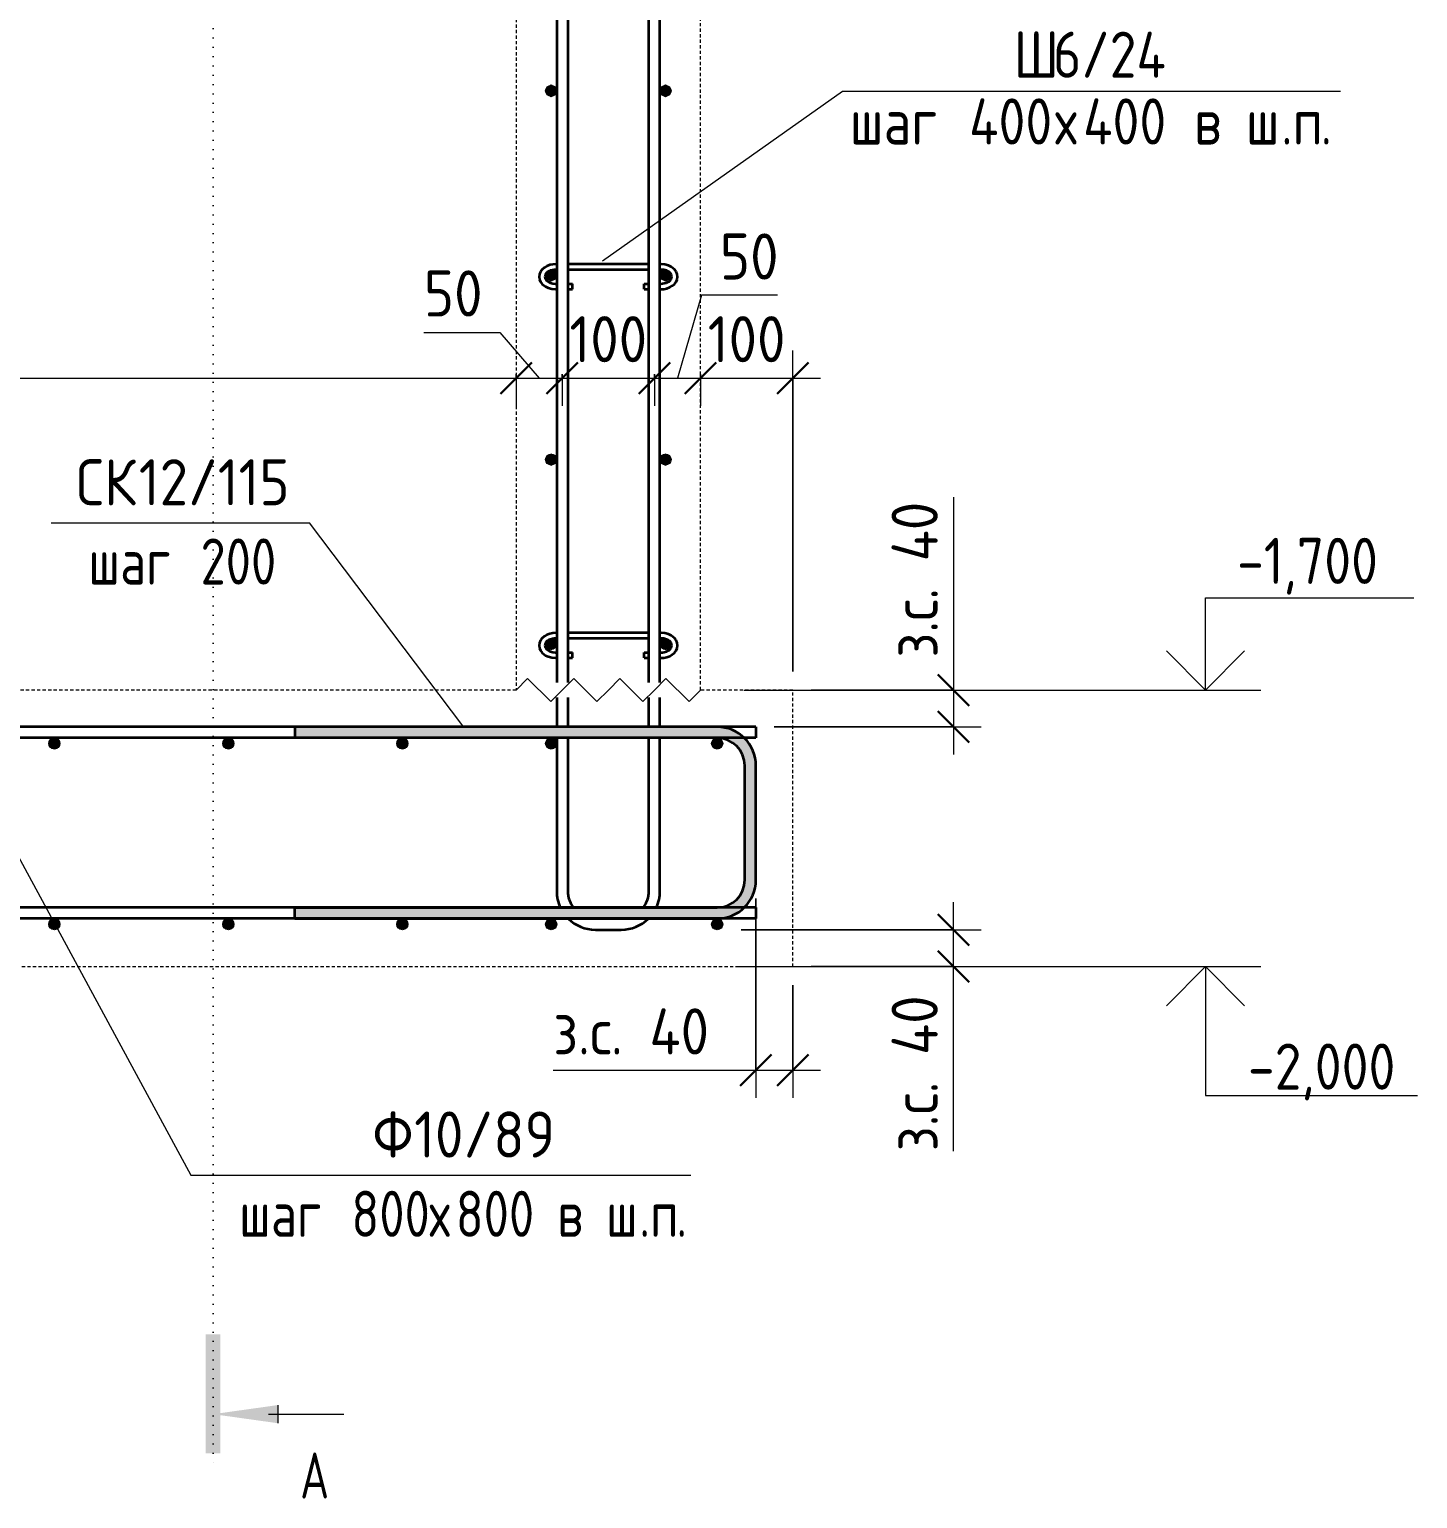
# Model space of a CAD drawing. Header units: millimetres. Extents: x 29094 to 49369, y -2577 to 78616.
# Drawn here: x 44000 to 45505, y -2577 to -983 of the extents above; entities that cross this region are included whole.
import ezdxf

# ---------------------------------------------------------------- set-up
doc = ezdxf.new("R2010")
doc.units = ezdxf.units.MM
doc.linetypes.add('01 Штриховая _4 мм_', pattern=[6, 3.5, -2.5])
doc.linetypes.add('04 Пунктир 10мм', pattern=[10, 0, -10])
for name, color, linetype, lineweight in [('AA_Dim', 7, 'Continuous', 9), ('AA_Dim-20', 7, 'Continuous', 9), ('AA_Oformlenie', 7, 'Continuous', 9), ('AA_Razrez', 7, 'Continuous', 9), ('AA_Vinoska', 7, 'Continuous', 9), ('AA_Visotnaya otmetka', 7, 'Continuous', 9), ('KR_Armatura', 7, 'Continuous', 20), ('KR_Armatura_Tonkie', 7, 'Continuous', 20)]:
    doc.layers.add(name, color=color, linetype=linetype, lineweight=lineweight)
doc.layers.add('AF_Stena_Опалубка', color=7, linetype='Continuous', lineweight=20, true_color=0x0063c6)
doc.layers.add('KR_Fundament', color=7, linetype='Continuous', lineweight=20, true_color=0x804000)
doc.styles.add('ISOCPEUR_1', font='isocpeur.TTF', dxfattribs={"width": 0.7, "height": 50})
doc.styles.add('ISOCPEUR_2', font='isocpeur.TTF', dxfattribs={"width": 0.9, "height": 50})
doc.styles.add('ISOCPEUR_3', font='isocpeur.TTF', dxfattribs={"width": 0.8, "height": 50})
doc.styles.add('ISOCPEUR_4', font='isocpeur.TTF', dxfattribs={"width": 0.85, "height": 50})
doc.dimstyles.new('00_Точн_3_знака__прозр_', dxfattribs={"dimscale": 304.8, "dimtxt": 50.137748, "dimasz": 0.111549, "dimexe": 0.098425, "dimexo": 0.065617, "dimgap": 0.006562, "dimtad": 1, "dimdec": 3, "dimrnd": 0.001, "dimdsep": 46, "dimtxsty": 'ISOCPEUR_2', "dimblk1": 'OBLIQUE', "dimblk2": 'OBLIQUE', "dimsah": 1, "dimcen": 0.09, "dimdle": 0.098425, "dimazin": 0, "dimtfac": 1, "dimtdec": 4, "dimtix": 1, "dimtmove": 0, "dimatfit": 3, "dimfxl": 1, "dimtvp": 1, "dimtolj": 1, "dimtzin": 0, "dimlwd": 18, "dimlwe": 18, "dimarcsym": 2})
doc.dimstyles.new('00_Точн_3_знака__прозр__1', dxfattribs={"dimscale": 304.8, "dimtxt": 50.137748, "dimasz": 0.111549, "dimexe": 0.098425, "dimexo": 0.065617, "dimgap": 0.006562, "dimtad": 1, "dimdec": 3, "dimrnd": 0.001, "dimdsep": 46, "dimtxsty": 'ISOCPEUR_2', "dimblk1": 'OBLIQUE', "dimblk2": 'OBLIQUE', "dimsah": 1, "dimcen": 0.09, "dimdle": 0.098425, "dimazin": 0, "dimtfac": 1, "dimtdec": 4, "dimtix": 1, "dimtmove": 1, "dimatfit": 3, "dimfxl": 1, "dimtvp": 1, "dimtolj": 1, "dimtzin": 0, "dimlwd": 18, "dimlwe": 18, "dimarcsym": 2})

# ---------------------------------------------------------------- blocks, each defined once
blk = doc.blocks.new('Последовательность узлов - 3мм масшт20 маскировка-904226-Б-Б Арм')
at = {"layer": 'AA_Oformlenie'}
for p, q in [((76335, -270), (76347.5, -257.5)), ((76372.5, -282.5), (76347.5, -257.5)), ((76385, -270), (76372.5, -282.5)), ((76385, -270), (76397.5, -257.5)), ((76422.5, -282.5), (76397.5, -257.5)), ((76435, -270), (76422.5, -282.5)), ((76435, -270), (76447.5, -257.5)), ((76472.5, -282.5), (76447.5, -257.5)), ((76485, -270), (76472.5, -282.5)), ((76485, -270), (76497.5, -257.5)), ((76522.5, -282.5), (76497.5, -257.5)), ((76535, -270), (76522.5, -282.5))]:
    blk.add_line(p, q, dxfattribs=at)
blk = doc.blocks.new('Разрез - Номер узла_ спереди-394134-Б-Б Арм')
at = {"layer": 'AA_Razrez'}
for points in [[(77488.3, -2398.9), (77504.2, -2398.9), (77504.2, -2528.1), (77488.3, -2528.1)], [(77567, -2475.6), (77567, -2495.4), (77496.4, -2485.5)]]:
    blk.add_hatch(color=256, dxfattribs=at).paths.add_polyline_path(points)
for p, q in [((77556.4, -2485.5), (77638.3, -2485.5)), ((77567, -2495.4), (77567, -2475.6))]:
    blk.add_line(p, q, dxfattribs=at)
blk = doc.blocks.new('Высотные отметки - Стрелка вниз высокая-400290-Б-Б Арм')
at = {"layer": 'AA_Vinoska'}
for p, q in [((78512.6, -2000), (78632.6, -2000)), ((78572.6, -2000), (78530.2, -2042.4)), ((78572.6, -2000), (78572.6, -2140)), ((78572.6, -2000), (78615, -2042.4)), ((78572.6, -2140), (78802.6, -2140))]:
    blk.add_line(p, q, dxfattribs=at)
blk = doc.blocks.new('Высотные отметки - Стрелка вверх-400292-Б-Б Арм')
at = {"layer": 'AA_Vinoska'}
for p, q in [((78572.6, -1600), (78798.6, -1600)), ((78572.6, -1700), (78572.6, -1600)), ((78572.6, -1700), (78530.2, -1657.6)), ((78572.6, -1700), (78615, -1657.6)), ((78512.6, -1700), (78632.6, -1700))]:
    blk.add_line(p, q, dxfattribs=at)
blk = doc.blocks.new('DIMBLOCK82-Б-Б Арм')
at = {"layer": 'AA_Dim-20', "color": 30, "lineweight": 30, "true_color": 0xff8000, "transparency": 16777216}
for p, q in [((43237.8, -1361.6), (43254.8, -1344.6)), ((44527.8, -1361.6), (44544.8, -1344.6)), ((43237.8, -1361.6), (43220.8, -1378.6)), ((44527.8, -1361.6), (44510.8, -1378.6))]:
    blk.add_line(p, q, dxfattribs=at)
at = {"layer": 'AA_Dim-20', "color": 30, "lineweight": 18, "true_color": 0xff8000, "transparency": 16777216}
for p, q in [((43237.8, -1357.5), (43237.8, -1391.6)), ((43237.8, -1361.6), (43237.8, -1357.5)), ((43237.8, -1361.6), (44527.8, -1361.6)), ((44527.8, -1357.5), (44527.8, -1391.6)), ((44527.8, -1361.6), (44527.8, -1357.5))]:
    blk.add_line(p, q, dxfattribs=at)
at = {"layer": 'AA_Dim-20', "color": 0, "lineweight": 18, "transparency": 16777216, "insert": (43825.1, -1294.4), "char_height": 50, "width": 138.494, "attachment_point": 1, "line_spacing_factor": 1.135194, "style": 'ISOCPEUR_2'}
blk.add_mtext('1290', dxfattribs=at)
blk = doc.blocks.new('_Oblique')
at = {"color": 0, "linetype": 'ByBlock', "lineweight": -2}
blk.add_line((-0.5, -0.5), (0.5, 0.5), dxfattribs=at)
blk = doc.blocks.new('DIMBLOCK83-Б-Б Арм')
at = {"layer": 'AA_Dim-20', "color": 30, "lineweight": 18, "true_color": 0xff8000, "transparency": 16777216}
for p, q in [((44427.8, -1312), (44510.2, -1312)), ((44510.2, -1312), (44552.8, -1361.6)), ((44527.8, -1357.5), (44527.8, -1391.6)), ((44527.8, -1361.6), (44527.8, -1357.5)), ((44527.8, -1361.6), (44577.8, -1361.6)), ((44577.8, -1357.5), (44577.8, -1391.6)), ((44577.8, -1361.6), (44577.8, -1357.5))]:
    blk.add_line(p, q, dxfattribs=at)
at = {"layer": 'AA_Dim-20', "color": 30, "lineweight": 30, "true_color": 0xff8000, "transparency": 16777216}
for p, q in [((44527.8, -1361.6), (44544.8, -1344.6)), ((44577.8, -1361.6), (44594.8, -1344.6)), ((44527.8, -1361.6), (44510.8, -1378.6)), ((44577.8, -1361.6), (44560.8, -1378.6))]:
    blk.add_line(p, q, dxfattribs=at)
at = {"layer": 'AA_Dim-20', "color": 0, "lineweight": 18, "transparency": 16777216, "insert": (44427.8, -1244.8), "char_height": 50, "width": 74.923, "attachment_point": 1, "line_spacing_factor": 1.135194, "style": 'ISOCPEUR_2'}
blk.add_mtext('50', dxfattribs=at)
blk = doc.blocks.new('DIMBLOCK84-Б-Б Арм')
at = {"layer": 'AA_Dim-20', "color": 30, "lineweight": 30, "true_color": 0xff8000, "transparency": 16777216}
for p, q in [((44577.8, -1361.6), (44594.8, -1344.6)), ((44677.8, -1361.6), (44694.8, -1344.6)), ((44577.8, -1361.6), (44560.8, -1378.6)), ((44677.8, -1361.6), (44660.8, -1378.6))]:
    blk.add_line(p, q, dxfattribs=at)
at = {"layer": 'AA_Dim-20', "color": 30, "lineweight": 18, "true_color": 0xff8000, "transparency": 16777216}
for p, q in [((44577.8, -1357.5), (44577.8, -1391.6)), ((44577.8, -1361.6), (44577.8, -1357.5)), ((44577.8, -1361.6), (44677.8, -1361.6)), ((44677.8, -1357.5), (44677.8, -1391.6)), ((44677.8, -1361.6), (44677.8, -1357.5))]:
    blk.add_line(p, q, dxfattribs=at)
at = {"layer": 'AA_Dim-20', "color": 0, "lineweight": 18, "transparency": 16777216, "insert": (44585.7, -1294.4), "char_height": 50, "width": 101.032, "attachment_point": 1, "line_spacing_factor": 1.135194, "style": 'ISOCPEUR_2'}
blk.add_mtext('100', dxfattribs=at)
blk = doc.blocks.new('DIMBLOCK85-Б-Б Арм')
at = {"layer": 'AA_Dim-20', "color": 30, "lineweight": 18, "true_color": 0xff8000, "transparency": 16777216}
for p, q in [((44728.8, -1271.8), (44702.8, -1361.6)), ((44811.3, -1271.8), (44728.8, -1271.8)), ((44677.8, -1357.5), (44677.8, -1391.6)), ((44677.8, -1361.6), (44677.8, -1357.5)), ((44677.8, -1361.6), (44757.8, -1361.6)), ((44727.8, -1357.5), (44727.8, -1391.6)), ((44727.8, -1361.6), (44727.8, -1357.5))]:
    blk.add_line(p, q, dxfattribs=at)
at = {"layer": 'AA_Dim-20', "color": 30, "lineweight": 30, "true_color": 0xff8000, "transparency": 16777216}
for p, q in [((44677.8, -1361.6), (44694.8, -1344.6)), ((44727.8, -1361.6), (44744.8, -1344.6)), ((44677.8, -1361.6), (44660.8, -1378.6)), ((44727.8, -1361.6), (44710.8, -1378.6))]:
    blk.add_line(p, q, dxfattribs=at)
at = {"layer": 'AA_Dim-20', "color": 0, "lineweight": 18, "transparency": 16777216, "insert": (44748.8, -1204.7), "char_height": 50, "width": 74.923, "attachment_point": 1, "line_spacing_factor": 1.135194, "style": 'ISOCPEUR_2'}
blk.add_mtext('50', dxfattribs=at)
blk = doc.blocks.new('DIMBLOCK86-Б-Б Арм')
at = {"layer": 'AA_Dim-20', "color": 30, "lineweight": 18, "true_color": 0xff8000, "transparency": 16777216}
for p, q in [((44827.8, -1680), (44827.8, -1331.6)), ((44697.8, -1361.6), (44857.8, -1361.6)), ((44727.8, -1357.5), (44727.8, -1391.6)), ((44727.8, -1361.6), (44727.8, -1357.5)), ((44827.8, -1361.6), (44827.8, -1680))]:
    blk.add_line(p, q, dxfattribs=at)
at = {"layer": 'AA_Dim-20', "color": 30, "lineweight": 30, "true_color": 0xff8000, "transparency": 16777216}
for p, q in [((44727.8, -1361.6), (44744.8, -1344.6)), ((44827.8, -1361.6), (44844.8, -1344.6)), ((44727.8, -1361.6), (44710.8, -1378.6)), ((44827.8, -1361.6), (44810.8, -1378.6))]:
    blk.add_line(p, q, dxfattribs=at)
at = {"layer": 'AA_Dim-20', "color": 0, "lineweight": 18, "transparency": 16777216, "insert": (44735.7, -1294.4), "char_height": 50, "width": 101.032, "attachment_point": 1, "line_spacing_factor": 1.135194, "style": 'ISOCPEUR_2'}
blk.add_mtext('100', dxfattribs=at)
blk = doc.blocks.new('DIMBLOCK93-Б-Б Арм')
at = {"layer": 'AA_Dim-20', "color": 30, "lineweight": 18, "true_color": 0xff8000, "transparency": 16777216}
for p, q in [((44787.8, -1926), (44787.8, -2142.4)), ((44787.8, -2112.4), (44787.8, -1926)), ((44827.8, -2020), (44827.8, -2142.4)), ((44827.8, -2112.4), (44827.8, -2020)), ((44568, -2112.4), (44762.1, -2112.4)), ((44757.8, -2112.4), (44857.8, -2112.4)), ((44762.1, -2112.4), (44807.8, -2112.4))]:
    blk.add_line(p, q, dxfattribs=at)
at = {"layer": 'AA_Dim-20', "color": 30, "lineweight": 30, "true_color": 0xff8000, "transparency": 16777216}
for p, q in [((44787.8, -2112.4), (44804.8, -2095.4)), ((44827.8, -2112.4), (44844.8, -2095.4)), ((44787.8, -2112.4), (44770.8, -2129.4)), ((44827.8, -2112.4), (44810.8, -2129.4))]:
    blk.add_line(p, q, dxfattribs=at)
at = {"layer": 'AA_Dim-20', "color": 0, "lineweight": 18, "transparency": 16777216, "insert": (44568, -2045.3), "char_height": 50, "width": 208.876, "attachment_point": 1, "line_spacing_factor": 1.135194, "style": 'ISOCPEUR_2'}
blk.add_mtext('з.с. 40', dxfattribs=at)
blk = doc.blocks.new('DIMBLOCK94-Б-Б Арм')
at = {"layer": 'AA_Dim-20', "color": 30, "lineweight": 30, "true_color": 0xff8000, "transparency": 16777216}
for p, q in [((45002.1, -1960), (44985.1, -1943)), ((45002.1, -1960), (45019.1, -1977)), ((45002.1, -2000), (44985.1, -1983)), ((45002.1, -2000), (45019.1, -2017))]:
    blk.add_line(p, q, dxfattribs=at)
at = {"layer": 'AA_Dim-20', "color": 30, "lineweight": 18, "true_color": 0xff8000, "transparency": 16777216}
for p, q in [((45002.1, -2030), (45002.1, -1930)), ((44771.8, -1960), (45032.1, -1960)), ((45002.1, -1960), (44771.8, -1960)), ((45002.1, -2006.3), (45002.1, -1980)), ((44847.8, -2000), (45032.1, -2000)), ((45002.1, -2000), (44847.8, -2000)), ((45002.1, -2200.3), (45002.1, -2006.3))]:
    blk.add_line(p, q, dxfattribs=at)
at = {"layer": 'AA_Dim-20', "color": 0, "lineweight": 18, "transparency": 16777216, "insert": (44935, -2200.3), "char_height": 50, "width": 208.876, "attachment_point": 1, "rotation": 90, "line_spacing_factor": 1.135194, "style": 'ISOCPEUR_2'}
blk.add_mtext('з.с. 40', dxfattribs=at)
blk = doc.blocks.new('DIMBLOCK95-Б-Б Арм')
at = {"layer": 'AA_Dim-20', "color": 30, "lineweight": 18, "true_color": 0xff8000, "transparency": 16777216}
for p, q in [((45002.1, -1490.7), (45002.1, -1684.8)), ((45002.1, -1670), (45002.1, -1770)), ((45002.1, -1684.8), (45002.1, -1720)), ((44847.8, -1700), (45032.1, -1700)), ((45002.1, -1700), (44847.8, -1700)), ((44807.8, -1740), (45032.1, -1740)), ((45002.1, -1740), (44807.8, -1740))]:
    blk.add_line(p, q, dxfattribs=at)
at = {"layer": 'AA_Dim-20', "color": 30, "lineweight": 30, "true_color": 0xff8000, "transparency": 16777216}
for p, q in [((45002.1, -1700), (44985.1, -1683)), ((45002.1, -1700), (45019.1, -1717)), ((45002.1, -1740), (44985.1, -1723)), ((45002.1, -1740), (45019.1, -1757))]:
    blk.add_line(p, q, dxfattribs=at)
at = {"layer": 'AA_Dim-20', "color": 0, "lineweight": 18, "transparency": 16777216, "insert": (44935, -1664.8), "char_height": 50, "width": 208.876, "attachment_point": 1, "rotation": 90, "line_spacing_factor": 1.135194, "style": 'ISOCPEUR_2'}
blk.add_mtext('з.с. 40', dxfattribs=at)
blk = doc.blocks.new('042_М_Арматуры - Диам длина поз _ Комментарий полка 25-3827468-Б-Б Арм')
at = {"layer": 'AA_Vinoska'}
blk.add_line((77514.3, -2226.2), (78014.3, -2226.2), dxfattribs=at)
blk = doc.blocks.new('044_М_Универсальная с полкой - Марка_Комментарий полка 27-3828024-Б-Б Арм')
at = {"layer": 'AA_Vinoska'}
blk.add_line((78178.8, -1050.3), (78718.8, -1050.3), dxfattribs=at)
blk = doc.blocks.new('042_М_Арматуры - Диам длина поз _ Комментарий-2260297-Б-Б Арм')
at = {"layer": 'AA_Vinoska'}
blk.add_line((76659.7, -2319.6), (76939.7, -2319.6), dxfattribs=at)

msp = doc.modelspace()

# ---------------------------------------------------------------- hatches: boundary and pattern name
at = {"layer": 'KR_Armatura', "lineweight": 9}
h = msp.add_hatch(color=256, dxfattribs=at)
edge = h.paths.add_edge_path()
edge.add_arc((44565.8129, -1050), 6, 0, 360)
for points in [[(44565.8129, -1056), (44571.009, -1053), (44571.009, -1047), (44565.8129, -1044), (44560.6167, -1047), (44560.6167, -1053)], [(44689.8129, -1056), (44695.009, -1053), (44695.009, -1047), (44689.8129, -1044), (44684.6167, -1047), (44684.6167, -1053)], [(44565.8129, -1256), (44571.009, -1253), (44571.009, -1247), (44565.8129, -1244), (44560.6167, -1247), (44560.6167, -1253)], [(44689.8129, -1256), (44695.009, -1253), (44695.009, -1247), (44689.8129, -1244), (44684.6167, -1247), (44684.6167, -1253)], [(44565.8129, -1456), (44571.009, -1453), (44571.009, -1447), (44565.8129, -1444), (44560.6167, -1447), (44560.6167, -1453)], [(44689.8129, -1456), (44695.009, -1453), (44695.009, -1447), (44689.8129, -1444), (44684.6167, -1447), (44684.6167, -1453)], [(44565.8129, -1656), (44571.009, -1653), (44571.009, -1647), (44565.8129, -1644), (44560.6167, -1647), (44560.6167, -1653)], [(44689.8129, -1656), (44695.009, -1653), (44695.009, -1647), (44689.8129, -1644), (44684.6167, -1647), (44684.6167, -1653)]]:
    msp.add_hatch(color=256, dxfattribs=at).paths.add_polyline_path(points)
h = msp.add_hatch(color=256, dxfattribs=at)
edge = h.paths.add_edge_path()
edge.add_arc((44689.8129, -1050), 6, 0, 360)
h = msp.add_hatch(color=256, dxfattribs=at)
edge = h.paths.add_edge_path()
edge.add_arc((44565.8129, -1250), 6, 0, 360)
h = msp.add_hatch(color=256, dxfattribs=at)
edge = h.paths.add_edge_path()
edge.add_arc((44689.8129, -1250), 6, 0, 360)
h = msp.add_hatch(color=256, dxfattribs=at)
edge = h.paths.add_edge_path()
edge.add_arc((44565.8129, -1450), 6, 0, 360)
h = msp.add_hatch(color=256, dxfattribs=at)
edge = h.paths.add_edge_path()
edge.add_arc((44689.8129, -1450), 6, 0, 360)
h = msp.add_hatch(color=256, dxfattribs=at)
edge = h.paths.add_edge_path()
edge.add_arc((44565.8129, -1650), 6, 0, 360)
h = msp.add_hatch(color=256, dxfattribs=at)
edge = h.paths.add_edge_path()
edge.add_arc((44689.8129, -1650), 6, 0, 360)
at = {"layer": 'KR_Armatura'}
h = msp.add_hatch(color=256, dxfattribs=at)
edge = h.paths.add_edge_path()
edge.add_arc((44027.1462, -1758), 6, 0, 360)
for points in [[(44024.1462, -1763.1962), (44030.1462, -1763.1962), (44033.1462, -1758), (44030.1462, -1752.8038), (44024.1462, -1752.8038), (44021.1462, -1758)], [(44212.8129, -1763.1962), (44218.8129, -1763.1962), (44221.8129, -1758), (44218.8129, -1752.8038), (44212.8129, -1752.8038), (44209.8129, -1758)], [(44401.4796, -1763.1962), (44407.4796, -1763.1962), (44410.4796, -1758), (44407.4796, -1752.8038), (44401.4796, -1752.8038), (44398.4796, -1758)], [(44562.8129, -1763.1962), (44568.8129, -1763.1962), (44571.8129, -1758), (44568.8129, -1752.8038), (44562.8129, -1752.8038), (44559.8129, -1758)], [(44742.8129, -1763.1962), (44748.8129, -1763.1962), (44751.8129, -1758), (44748.8129, -1752.8038), (44742.8129, -1752.8038), (44739.8129, -1758)], [(44024.1462, -1959.1962), (44030.1462, -1959.1962), (44033.1462, -1954), (44030.1462, -1948.8038), (44024.1462, -1948.8038), (44021.1462, -1954)], [(44212.8129, -1959.1962), (44218.8129, -1959.1962), (44221.8129, -1954), (44218.8129, -1948.8038), (44212.8129, -1948.8038), (44209.8129, -1954)], [(44401.4796, -1959.1962), (44407.4796, -1959.1962), (44410.4796, -1954), (44407.4796, -1948.8038), (44401.4796, -1948.8038), (44398.4796, -1954)], [(44562.8129, -1959.1962), (44568.8129, -1959.1962), (44571.8129, -1954), (44568.8129, -1948.8038), (44562.8129, -1948.8038), (44559.8129, -1954)], [(44742.8129, -1959.1962), (44748.8129, -1959.1962), (44751.8129, -1954), (44748.8129, -1948.8038), (44742.8129, -1948.8038), (44739.8129, -1954)]]:
    msp.add_hatch(color=256, dxfattribs=at).paths.add_polyline_path(points)
h = msp.add_hatch(color=256, dxfattribs=at)
edge = h.paths.add_edge_path()
edge.add_arc((44215.8129, -1758), 6, 0, 360)
h = msp.add_hatch(color=256, dxfattribs=at)
edge = h.paths.add_edge_path()
edge.add_arc((44404.4796, -1758), 6, 0, 360)
h = msp.add_hatch(color=256, dxfattribs=at)
edge = h.paths.add_edge_path()
edge.add_arc((44565.8129, -1758), 6, 0, 360)
h = msp.add_hatch(color=256, dxfattribs=at)
edge = h.paths.add_edge_path()
edge.add_arc((44745.8129, -1758), 6, 0, 360)
h = msp.add_hatch(color=256, dxfattribs=at)
edge = h.paths.add_edge_path()
edge.add_arc((44027.1462, -1954), 6, 0, 360)
h = msp.add_hatch(color=256, dxfattribs=at)
edge = h.paths.add_edge_path()
edge.add_arc((44215.8129, -1954), 6, 0, 360)
h = msp.add_hatch(color=256, dxfattribs=at)
edge = h.paths.add_edge_path()
edge.add_arc((44404.4796, -1954), 6, 0, 360)
h = msp.add_hatch(color=256, dxfattribs=at)
edge = h.paths.add_edge_path()
edge.add_arc((44565.8129, -1954), 6, 0, 360)
h = msp.add_hatch(color=256, dxfattribs=at)
edge = h.paths.add_edge_path()
edge.add_arc((44745.8129, -1954), 6, 0, 360)
at = {"layer": 'KR_Armatura_Tonkie'}
for points in [[(44679.6827, -1752), (44745.8129, -1752), (44745.8129, -1740), (44287.8129, -1740), (44287.8129, -1752)], [(44775.8129, -1782), (44787.8129, -1782), (44786.3818, -1771.1296), (44782.186, -1761), (44775.5114, -1752.3015), (44766.8129, -1745.6269), (44756.6833, -1741.4311), (44745.8129, -1740), (44745.8129, -1752), (44753.5775, -1753.0222), (44760.8129, -1756.0192), (44767.0261, -1760.7868), (44771.7937, -1767), (44774.7907, -1774.2354)], [(44787.8129, -1906), (44787.8129, -1782), (44775.8129, -1782), (44775.8129, -1906)], [(44745.8129, -1948), (44756.6833, -1946.5689), (44766.8129, -1942.3731), (44775.5114, -1935.6985), (44782.186, -1927), (44786.3818, -1916.8704), (44787.8129, -1906), (44775.8129, -1906), (44774.7907, -1913.7646), (44771.7937, -1921), (44767.0261, -1927.2132), (44760.8129, -1931.9808), (44753.5775, -1934.9778), (44745.8129, -1936)], [(44287.8129, -1948), (44745.8129, -1948), (44745.8129, -1936), (44287.8129, -1936)]]:
    msp.add_hatch(color=256, dxfattribs=at).paths.add_polyline_path(points)

# ---------------------------------------------------------------- linework, layer by layer
at = {"layer": 'AA_Razrez', "color": 7, "linetype": '04 Пунктир 10мм', "true_color": 0xffffff}
msp.add_line((44199.1675, 643.6944), (44199.1675, -2545.5184), dxfattribs=at)
at = {"layer": 'AA_Vinoska'}
for p, q in [((44621.5025, -1234.4382), (44881.653, -1050.3385)), ((44469.996, -1738.9768), (44303.7572, -1518.5966)), ((43973.8957, -1854.1355), (44175.0576, -2226.1715)), ((44175.0576, -2226.1715), (44217.071, -2226.1715))]:
    msp.add_line(p, q, dxfattribs=at)
at = {"layer": 'AA_Visotnaya otmetka', "color": 92, "true_color": 0x00cc00}
for p, q in [((44774.8688, -1700), (44938.8325, -1700)), ((44938.8325, -1700), (45275.3898, -1700))]:
    msp.add_line(p, q, dxfattribs=at)
at = {"layer": 'AA_Visotnaya otmetka'}
for p, q in [((44769.1156, -2000), (45056.7714, -2000)), ((45056.7714, -2000), (45275.3898, -2000))]:
    msp.add_line(p, q, dxfattribs=at)
at = {"layer": 'AF_Stena_Опалубка', "linetype": '01 Штриховая _4 мм_'}
for p, q in [((44527.8129, -270), (44527.8129, -1700)), ((44727.8129, -1700), (44727.8129, -270))]:
    msp.add_line(p, q, dxfattribs=at)
at = {"layer": 'KR_Armatura', "lineweight": 9}
for p, q in [((44565.8129, -1044), (44560.6167, -1047)), ((44560.6167, -1047), (44560.6167, -1053)), ((44571.009, -1047), (44565.8129, -1044)), ((44571.009, -1053), (44571.009, -1047)), ((44689.8129, -1044), (44684.6167, -1047)), ((44684.6167, -1047), (44684.6167, -1053)), ((44695.009, -1047), (44689.8129, -1044)), ((44695.009, -1053), (44695.009, -1047)), ((44560.6167, -1053), (44565.8129, -1056)), ((44565.8129, -1056), (44571.009, -1053)), ((44684.6167, -1053), (44689.8129, -1056)), ((44689.8129, -1056), (44695.009, -1053)), ((44565.8129, -1244), (44560.6167, -1247)), ((44560.6167, -1247), (44560.6167, -1253)), ((44560.6167, -1253), (44565.8129, -1256)), ((44571.009, -1247), (44565.8129, -1244)), ((44565.8129, -1256), (44571.009, -1253)), ((44571.009, -1253), (44571.009, -1247)), ((44689.8129, -1244), (44684.6167, -1247)), ((44684.6167, -1247), (44684.6167, -1253)), ((44684.6167, -1253), (44689.8129, -1256)), ((44695.009, -1247), (44689.8129, -1244)), ((44689.8129, -1256), (44695.009, -1253)), ((44695.009, -1253), (44695.009, -1247)), ((44565.8129, -1444), (44560.6167, -1447)), ((44560.6167, -1447), (44560.6167, -1453)), ((44571.009, -1447), (44565.8129, -1444)), ((44571.009, -1453), (44571.009, -1447)), ((44689.8129, -1444), (44684.6167, -1447)), ((44684.6167, -1447), (44684.6167, -1453)), ((44695.009, -1447), (44689.8129, -1444)), ((44695.009, -1453), (44695.009, -1447)), ((44560.6167, -1453), (44565.8129, -1456)), ((44565.8129, -1456), (44571.009, -1453)), ((44684.6167, -1453), (44689.8129, -1456)), ((44689.8129, -1456), (44695.009, -1453)), ((44565.8129, -1644), (44560.6167, -1647)), ((44560.6167, -1647), (44560.6167, -1653)), ((44560.6167, -1653), (44565.8129, -1656)), ((44571.009, -1647), (44565.8129, -1644)), ((44565.8129, -1656), (44571.009, -1653)), ((44571.009, -1653), (44571.009, -1647)), ((44689.8129, -1644), (44684.6167, -1647)), ((44684.6167, -1647), (44684.6167, -1653)), ((44684.6167, -1653), (44689.8129, -1656)), ((44695.009, -1647), (44689.8129, -1644)), ((44689.8129, -1656), (44695.009, -1653)), ((44695.009, -1653), (44695.009, -1647))]:
    msp.add_line(p, q, dxfattribs=at)
at = {"layer": 'KR_Armatura'}
for p, q in [((44024.1462, -1752.8038), (44021.1462, -1758)), ((44030.1462, -1752.8038), (44024.1462, -1752.8038)), ((44033.1462, -1758), (44030.1462, -1752.8038)), ((44212.8129, -1752.8038), (44209.8129, -1758)), ((44218.8129, -1752.8038), (44212.8129, -1752.8038)), ((44221.8129, -1758), (44218.8129, -1752.8038)), ((44401.4796, -1752.8038), (44398.4796, -1758)), ((44407.4796, -1752.8038), (44401.4796, -1752.8038)), ((44410.4796, -1758), (44407.4796, -1752.8038)), ((44562.8129, -1752.8038), (44559.8129, -1758)), ((44568.8129, -1752.8038), (44562.8129, -1752.8038)), ((44571.8129, -1758), (44568.8129, -1752.8038)), ((44742.8129, -1752.8038), (44739.8129, -1758)), ((44748.8129, -1752.8038), (44742.8129, -1752.8038)), ((44751.8129, -1758), (44748.8129, -1752.8038)), ((44021.1462, -1758), (44024.1462, -1763.1962)), ((44024.1462, -1763.1962), (44030.1462, -1763.1962)), ((44030.1462, -1763.1962), (44033.1462, -1758)), ((44209.8129, -1758), (44212.8129, -1763.1962)), ((44212.8129, -1763.1962), (44218.8129, -1763.1962)), ((44218.8129, -1763.1962), (44221.8129, -1758)), ((44398.4796, -1758), (44401.4796, -1763.1962)), ((44401.4796, -1763.1962), (44407.4796, -1763.1962)), ((44407.4796, -1763.1962), (44410.4796, -1758)), ((44559.8129, -1758), (44562.8129, -1763.1962)), ((44562.8129, -1763.1962), (44568.8129, -1763.1962)), ((44568.8129, -1763.1962), (44571.8129, -1758)), ((44739.8129, -1758), (44742.8129, -1763.1962)), ((44742.8129, -1763.1962), (44748.8129, -1763.1962)), ((44748.8129, -1763.1962), (44751.8129, -1758)), ((44024.1462, -1948.8038), (44021.1462, -1954)), ((44021.1462, -1954), (44024.1462, -1959.1962)), ((44030.1462, -1948.8038), (44024.1462, -1948.8038)), ((44024.1462, -1959.1962), (44030.1462, -1959.1962)), ((44033.1462, -1954), (44030.1462, -1948.8038)), ((44030.1462, -1959.1962), (44033.1462, -1954)), ((44212.8129, -1948.8038), (44209.8129, -1954)), ((44209.8129, -1954), (44212.8129, -1959.1962)), ((44218.8129, -1948.8038), (44212.8129, -1948.8038)), ((44212.8129, -1959.1962), (44218.8129, -1959.1962)), ((44221.8129, -1954), (44218.8129, -1948.8038)), ((44218.8129, -1959.1962), (44221.8129, -1954)), ((44401.4796, -1948.8038), (44398.4796, -1954)), ((44398.4796, -1954), (44401.4796, -1959.1962)), ((44407.4796, -1948.8038), (44401.4796, -1948.8038)), ((44401.4796, -1959.1962), (44407.4796, -1959.1962)), ((44410.4796, -1954), (44407.4796, -1948.8038)), ((44407.4796, -1959.1962), (44410.4796, -1954)), ((44562.8129, -1948.8038), (44559.8129, -1954)), ((44559.8129, -1954), (44562.8129, -1959.1962)), ((44568.8129, -1948.8038), (44562.8129, -1948.8038)), ((44562.8129, -1959.1962), (44568.8129, -1959.1962)), ((44571.8129, -1954), (44568.8129, -1948.8038)), ((44568.8129, -1959.1962), (44571.8129, -1954)), ((44742.8129, -1948.8038), (44739.8129, -1954)), ((44739.8129, -1954), (44742.8129, -1959.1962)), ((44748.8129, -1948.8038), (44742.8129, -1948.8038)), ((44742.8129, -1959.1962), (44748.8129, -1959.1962)), ((44751.8129, -1954), (44748.8129, -1948.8038)), ((44748.8129, -1959.1962), (44751.8129, -1954))]:
    msp.add_line(p, q, dxfattribs=at)
at = {"layer": 'KR_Armatura', "lineweight": 9}
for centre in [(44565.8129, -1050), (44689.8129, -1050), (44565.8129, -1250), (44689.8129, -1250), (44565.8129, -1450), (44689.8129, -1450), (44565.8129, -1650), (44689.8129, -1650)]:
    msp.add_circle(centre, 6, dxfattribs=at)
at = {"layer": 'KR_Armatura'}
for centre in [(44027.1462, -1758), (44215.8129, -1758), (44404.4796, -1758), (44565.8129, -1758), (44745.8129, -1758), (44027.1462, -1954), (44215.8129, -1954), (44404.4796, -1954), (44565.8129, -1954), (44745.8129, -1954)]:
    msp.add_circle(centre, 6, dxfattribs=at)
at = {"layer": 'KR_Armatura_Tonkie', "lineweight": 35}
for p, q in [((44571.8129, -278), (44571.8129, -1692)), ((44583.8129, -278), (44583.8129, -1692)), ((44671.8129, -1692), (44671.8129, -278)), ((44683.8129, -1692), (44683.8129, -278)), ((44558.4742, -1241.6571), (44556.1604, -1243.6534)), ((44561.1978, -1240.0751), (44558.4742, -1241.6571)), ((44564.2294, -1238.9283), (44561.1978, -1240.0751)), ((44567.4687, -1238.233), (44564.2294, -1238.9283)), ((44570.8129, -1238), (44567.4687, -1238.233)), ((44571.8129, -1238), (44570.8129, -1238)), ((44671.8129, -1238), (44583.8129, -1238)), ((44684.8129, -1238), (44683.8129, -1238)), ((44685.023, -1238.0009), (44684.8129, -1238)), ((44688.9808, -1238.3638), (44685.023, -1238.0009)), ((44692.9445, -1239.4462), (44688.9808, -1238.3638)), ((44695.8345, -1240.8128), (44692.9445, -1239.4462)), ((44699.4654, -1243.6534), (44695.8345, -1240.8128)), ((44553.2132, -1248.725), (44552.8129, -1251.6066)), ((44552.8129, -1251.6066), (44553.2132, -1254.4882)), ((44554.3661, -1246.0313), (44553.2132, -1248.725)), ((44553.2132, -1254.4882), (44554.3661, -1257.1819)), ((44556.1604, -1243.6534), (44554.3661, -1246.0313)), ((44554.3661, -1257.1819), (44556.1604, -1259.5598)), ((44559.1781, -1250.3353), (44558.8129, -1251.6066)), ((44558.8129, -1251.6066), (44559.5433, -1254.1492)), ((44559.5433, -1249.064), (44559.1781, -1250.3353)), ((44560.5213, -1247.7743), (44559.5433, -1249.064)), ((44559.5433, -1254.1492), (44560.5213, -1255.4389)), ((44561.9383, -1246.5561), (44560.5213, -1247.7743)), ((44560.5213, -1255.4389), (44562.8027, -1257.2109)), ((44562.8027, -1246.0023), (44561.9383, -1246.5561)), ((44564.8026, -1245.0587), (44562.8027, -1246.0023)), ((44562.8027, -1257.2109), (44564.8026, -1258.1545)), ((44567.0878, -1244.39), (44564.8026, -1245.0587)), ((44564.8026, -1258.1545), (44567.6914, -1258.9413)), ((44568.9249, -1244.0984), (44567.0878, -1244.39)), ((44567.6914, -1258.9413), (44570.181, -1259.2022)), ((44570.8129, -1244), (44568.9249, -1244.0984)), ((44571.8129, -1244), (44570.8129, -1244)), ((44671.8129, -1244), (44583.8129, -1244)), ((44684.8129, -1244), (44683.8129, -1244)), ((44685.4448, -1244.011), (44684.8129, -1244)), ((44687.9344, -1244.2719), (44685.4448, -1244.011)), ((44686.7009, -1259.1148), (44688.538, -1258.8232)), ((44690.8232, -1245.0587), (44687.9344, -1244.2719)), ((44688.538, -1258.8232), (44690.8232, -1258.1545)), ((44692.823, -1246.0023), (44690.8232, -1245.0587)), ((44690.8232, -1258.1545), (44692.823, -1257.2109)), ((44695.1044, -1247.7743), (44692.823, -1246.0023)), ((44692.823, -1257.2109), (44693.6874, -1256.6571)), ((44693.6874, -1256.6571), (44695.1044, -1255.4389)), ((44696.0825, -1249.064), (44695.1044, -1247.7743)), ((44695.1044, -1255.4389), (44696.0825, -1254.1492)), ((44696.8129, -1251.6066), (44696.0825, -1249.064)), ((44696.0825, -1254.1492), (44696.4477, -1252.8779)), ((44696.4477, -1252.8779), (44696.8129, -1251.6066)), ((44701.2597, -1246.0313), (44699.4654, -1243.6534)), ((44699.4654, -1259.5598), (44701.2597, -1257.1819)), ((44702.4126, -1248.725), (44701.2597, -1246.0313)), ((44701.2597, -1257.1819), (44702.4126, -1254.4882)), ((44702.8129, -1251.6066), (44702.4126, -1248.725)), ((44702.4126, -1254.4882), (44702.8129, -1251.6066)), ((44556.1604, -1259.5598), (44559.7912, -1262.4004)), ((44559.7912, -1262.4004), (44562.6813, -1263.767)), ((44562.6813, -1263.767), (44566.645, -1264.8494)), ((44566.645, -1264.8494), (44570.6028, -1265.2123)), ((44570.181, -1259.2022), (44570.8129, -1259.2132)), ((44570.6028, -1265.2123), (44570.8129, -1265.2132)), ((44570.8129, -1259.2132), (44571.8129, -1259.2132)), ((44570.8129, -1265.2132), (44571.8129, -1265.2132)), ((44583.8129, -1259.2132), (44588.8129, -1259.2132)), ((44583.8129, -1265.2132), (44588.8129, -1265.2132)), ((44588.8129, -1265.2132), (44588.8129, -1259.2132)), ((44666.8129, -1259.2132), (44671.8129, -1259.2132)), ((44666.8129, -1265.2132), (44666.8129, -1259.2132)), ((44666.8129, -1265.2132), (44671.8129, -1265.2132)), ((44683.8129, -1259.2132), (44684.8129, -1259.2132)), ((44683.8129, -1265.2132), (44684.8129, -1265.2132)), ((44684.8129, -1259.2132), (44686.7009, -1259.1148)), ((44684.8129, -1265.2132), (44688.1571, -1264.9802)), ((44688.1571, -1264.9802), (44691.3964, -1264.2849)), ((44691.3964, -1264.2849), (44694.428, -1263.1382)), ((44694.428, -1263.1382), (44697.1515, -1261.5561)), ((44697.1515, -1261.5561), (44699.4654, -1259.5598)), ((44561.1978, -1640.0751), (44558.4742, -1641.6571)), ((44564.2294, -1638.9283), (44561.1978, -1640.0751)), ((44567.4687, -1638.233), (44564.2294, -1638.9283)), ((44570.8129, -1638), (44567.4687, -1638.233)), ((44571.8129, -1638), (44570.8129, -1638)), ((44671.8129, -1638), (44583.8129, -1638)), ((44684.8129, -1638), (44683.8129, -1638)), ((44685.023, -1638.0009), (44684.8129, -1638)), ((44688.9808, -1638.3638), (44685.023, -1638.0009)), ((44692.9445, -1639.4462), (44688.9808, -1638.3638)), ((44695.8345, -1640.8128), (44692.9445, -1639.4462)), ((44699.4654, -1643.6534), (44695.8345, -1640.8128)), ((44553.2132, -1648.725), (44552.8129, -1651.6066)), ((44552.8129, -1651.6066), (44553.2132, -1654.4882)), ((44554.3661, -1646.0313), (44553.2132, -1648.725)), ((44553.2132, -1654.4882), (44554.3661, -1657.1819)), ((44556.1604, -1643.6534), (44554.3661, -1646.0313)), ((44554.3661, -1657.1819), (44556.1604, -1659.5598)), ((44558.4742, -1641.6571), (44556.1604, -1643.6534)), ((44559.1781, -1650.3353), (44558.8129, -1651.6066)), ((44558.8129, -1651.6066), (44559.5433, -1654.1492)), ((44559.5433, -1649.064), (44559.1781, -1650.3353)), ((44560.5213, -1647.7743), (44559.5433, -1649.064)), ((44559.5433, -1654.1492), (44560.5213, -1655.4389)), ((44561.9383, -1646.5561), (44560.5213, -1647.7743)), ((44560.5213, -1655.4389), (44562.8027, -1657.2109)), ((44562.8027, -1646.0023), (44561.9383, -1646.5561)), ((44564.8026, -1645.0587), (44562.8027, -1646.0023)), ((44562.8027, -1657.2109), (44564.8026, -1658.1545)), ((44567.0878, -1644.39), (44564.8026, -1645.0587)), ((44568.9249, -1644.0984), (44567.0878, -1644.39)), ((44570.8129, -1644), (44568.9249, -1644.0984)), ((44571.8129, -1644), (44570.8129, -1644)), ((44671.8129, -1644), (44583.8129, -1644)), ((44684.8129, -1644), (44683.8129, -1644)), ((44685.4448, -1644.011), (44684.8129, -1644)), ((44687.9344, -1644.2719), (44685.4448, -1644.011)), ((44690.8232, -1645.0587), (44687.9344, -1644.2719)), ((44692.823, -1646.0023), (44690.8232, -1645.0587)), ((44690.8232, -1658.1545), (44692.823, -1657.2109)), ((44695.1044, -1647.7743), (44692.823, -1646.0023)), ((44692.823, -1657.2109), (44693.6874, -1656.6571)), ((44693.6874, -1656.6571), (44695.1044, -1655.4389)), ((44696.0825, -1649.064), (44695.1044, -1647.7743)), ((44695.1044, -1655.4389), (44696.0825, -1654.1492)), ((44696.8129, -1651.6066), (44696.0825, -1649.064)), ((44696.0825, -1654.1492), (44696.4477, -1652.8779)), ((44696.4477, -1652.8779), (44696.8129, -1651.6066)), ((44701.2597, -1646.0313), (44699.4654, -1643.6534)), ((44699.4654, -1659.5598), (44701.2597, -1657.1819)), ((44702.4126, -1648.725), (44701.2597, -1646.0313)), ((44701.2597, -1657.1819), (44702.4126, -1654.4882)), ((44702.8129, -1651.6066), (44702.4126, -1648.725)), ((44702.4126, -1654.4882), (44702.8129, -1651.6066)), ((44556.1604, -1659.5598), (44559.7912, -1662.4004)), ((44559.7912, -1662.4004), (44562.6813, -1663.767)), ((44562.6813, -1663.767), (44566.645, -1664.8494)), ((44564.8026, -1658.1545), (44567.6914, -1658.9413)), ((44566.645, -1664.8494), (44570.6028, -1665.2123)), ((44567.6914, -1658.9413), (44570.181, -1659.2022)), ((44570.181, -1659.2022), (44570.8129, -1659.2132)), ((44570.6028, -1665.2123), (44570.8129, -1665.2132)), ((44570.8129, -1659.2132), (44571.8129, -1659.2132)), ((44570.8129, -1665.2132), (44571.8129, -1665.2132)), ((44583.8129, -1659.2132), (44588.8129, -1659.2132)), ((44583.8129, -1665.2132), (44588.8129, -1665.2132)), ((44588.8129, -1665.2132), (44588.8129, -1659.2132)), ((44666.8129, -1659.2132), (44671.8129, -1659.2132)), ((44666.8129, -1665.2132), (44666.8129, -1659.2132)), ((44666.8129, -1665.2132), (44671.8129, -1665.2132)), ((44683.8129, -1659.2132), (44684.8129, -1659.2132)), ((44683.8129, -1665.2132), (44684.8129, -1665.2132)), ((44684.8129, -1659.2132), (44686.7009, -1659.1148)), ((44684.8129, -1665.2132), (44688.1571, -1664.9802)), ((44686.7009, -1659.1148), (44688.538, -1658.8232)), ((44688.1571, -1664.9802), (44691.3964, -1664.2849)), ((44688.538, -1658.8232), (44690.8232, -1658.1545)), ((44691.3964, -1664.2849), (44694.428, -1663.1382)), ((44694.428, -1663.1382), (44697.1515, -1661.5561)), ((44697.1515, -1661.5561), (44699.4654, -1659.5598)), ((44571.8129, -1708), (44571.8129, -1740)), ((44583.8129, -1708), (44583.8129, -1740)), ((44671.8129, -1740), (44671.8129, -1708)), ((44683.8129, -1740), (44683.8129, -1708)), ((44787.8129, -1740), (43077.8129, -1740)), ((44787.8129, -1752), (43077.8129, -1752)), ((44745.8129, -1740), (44287.8129, -1740)), ((44287.8129, -1740), (44287.8129, -1752)), ((44745.8129, -1752), (44287.8129, -1752)), ((44571.8129, -1752), (44571.8129, -1918)), ((44583.8129, -1752), (44583.8129, -1918)), ((44671.8129, -1918), (44671.8129, -1752)), ((44683.8129, -1918), (44683.8129, -1752)), ((44787.8129, -1740), (44787.8129, -1752)), ((44775.8129, -1906), (44775.8129, -1782)), ((44787.8129, -1906), (44787.8129, -1782)), ((44787.8129, -1936), (43077.8129, -1936)), ((44287.8129, -1936), (44745.8129, -1936)), ((44287.8129, -1948), (44287.8129, -1936)), ((44787.8129, -1936), (44787.8129, -1948)), ((44787.8129, -1948), (43077.8129, -1948)), ((44287.8129, -1948), (44745.8129, -1948)), ((44613.8129, -1948), (44641.8129, -1948)), ((44613.8129, -1960), (44641.8129, -1960))]:
    msp.add_line(p, q, dxfattribs=at)
for centre, radius, start, end in [((44745.8129, -1782), 42, 0, 90), ((44745.8129, -1782), 30, 360, 90), ((44745.8129, -1906), 30, 270, 0), ((44745.8129, -1906), 42, 270, 360), ((44613.8129, -1918), 42, 180, 205.5575739), ((44613.8129, -1918), 30, 180, 217.2426407), ((44641.8129, -1918), 30, 322.7573593, 360), ((44641.8129, -1918), 42, 334.4424261, 360), ((44613.8129, -1918), 42, 225.6776046, 270), ((44641.8129, -1918), 42, 270, 314.3223954)]:
    msp.add_arc(centre, radius, start, end, dxfattribs=at)
at = {"layer": 'KR_Fundament', "linetype": '01 Штриховая _4 мм_'}
for p, q in [((44527.8129, -1700), (43237.8129, -1700)), ((44827.8129, -1700), (44727.8129, -1700)), ((44827.8129, -2000), (44827.8129, -1700)), ((43037.8129, -2000), (44827.8129, -2000))]:
    msp.add_line(p, q, dxfattribs=at)

# ---------------------------------------------------------------- block references
at = {"layer": 'AA_Oformlenie'}
msp.add_blockref('Последовательность узлов - 3мм масшт20 маскировка-904226-Б-Б Арм', (-31807.1871, -1430), dxfattribs=at)
at = {"layer": 'AA_Razrez'}
msp.add_blockref('Разрез - Номер узла_ спереди-394134-Б-Б Арм', (-33297.1871, 0), dxfattribs=at)
at = {"layer": 'AA_Vinoska'}
for name, p in [('044_М_Универсальная с полкой - Марка_Комментарий полка 27-3828024-Б-Б Арм', (-33297.1871, 0)), ('042_М_Арматуры - Диам длина поз _ Комментарий-2260297-Б-Б Арм', (-32635.9382, 800.9811)), ('Высотные отметки - Стрелка вверх-400292-Б-Б Арм', (-33297.1871, 0)), ('Высотные отметки - Стрелка вниз высокая-400290-Б-Б Арм', (-33297.1871, 0)), ('042_М_Арматуры - Диам длина поз _ Комментарий полка 25-3827468-Б-Б Арм', (-33297.1871, 0))]:
    msp.add_blockref(name, p, dxfattribs=at)

# ---------------------------------------------------------------- texts
at = {"layer": 'AA_Razrez', "insert": (44293.5949, -2527.0232), "char_height": 50, "width": 38.160325, "attachment_point": 1, "style": 'ISOCPEUR_1'}
msp.add_mtext('\\fISOCPEUR|b0|i0|c204|p34|;\\W.7;А', dxfattribs=at)
at = {"layer": 'AA_Vinoska', "char_height": 50, "attachment_point": 1}
for s, insert, width, style in [('\\fISOCPEUR|b0|i0|c204|p34|;\\W.85;Ш', (45067.333, -985.798), 51.789012, 'ISOCPEUR_4'), ('6/24', (45110.0632, -985.798), 151.278431, 'ISOCPEUR_4'), (' 400', (44991.9256, -1058.2414), 145.826956, 'ISOCPEUR_4'), ('400 ', (45142.6058, -1058.2414), 145.826956, 'ISOCPEUR_4'), ('\\fISOCPEUR|b0|i0|c204|p34|;\\W.85; ', (45293.286, -1058.2414), 31.345981, 'ISOCPEUR_4'), ('шаг', (44889.598, -1058.2414), 124.021056, 'ISOCPEUR_4'), ('\\fISOCPEUR|b0|i0|c204|p34|;\\W.85;х', (45112.2448, -1058.2414), 36.797456, 'ISOCPEUR_4'), ('\\fISOCPEUR|b0|i0|c204|p34|;\\W.85;в', (45262.9251, -1058.2414), 36.797456, 'ISOCPEUR_4'), ('\\fISOCPEUR|b0|i0|c204|p34|;\\W.85;ш', (45319.149, -1058.2414), 46.337537, 'ISOCPEUR_4'), ('\\fISOCPEUR|b0|i0|c204|p34|;\\W.85;п', (45369.7506, -1058.2414), 36.797456, 'ISOCPEUR_4'), ('\\fISOCPEUR|b0|i0|c204|p34|;\\W.85;.', (45357.3813, -1058.2414), 14.991556, 'ISOCPEUR_4'), ('\\fISOCPEUR|b0|i0|c204|p34|;\\W.85;.', (45400.1115, -1058.2414), 14.991556, 'ISOCPEUR_4'), ('СК', (44050.82, -1449.5916), 82.253137, 'ISOCPEUR_2'), ('12/115', (44118.6857, -1449.5916), 199.139175, 'ISOCPEUR_2'), (' 200', (44160.0984, -1535.5727), 133.4008, 'ISOCPEUR_3'), ('шаг', (44063.79, -1535.5727), 116.7257, 'ISOCPEUR_3'), ('\\fISOCPEUR|b0|i0|c204|p34|;\\W.9;Ф', (44372.0438, -2157.1665), 54.835425, 'ISOCPEUR_2'), ('10/89', (44417.2875, -2157.1665), 183.265762, 'ISOCPEUR_2'), (' 800', (44323.7321, -2243.1475), 133.4008, 'ISOCPEUR_3'), ('800 ', (44462.3738, -2243.1475), 133.4008, 'ISOCPEUR_3'), ('\\fISOCPEUR|b0|i0|c204|p34|;\\W.8; ', (44601.0155, -2243.1475), 29.5021, 'ISOCPEUR_3'), ('шаг', (44227.4238, -2243.1475), 116.7257, 'ISOCPEUR_3'), ('\\fISOCPEUR|b0|i0|c204|p34|;\\W.8;х', (44433.7988, -2243.1475), 34.6329, 'ISOCPEUR_3'), ('\\fISOCPEUR|b0|i0|c204|p34|;\\W.8;в', (44572.4405, -2243.1475), 34.6329, 'ISOCPEUR_3'), ('\\fISOCPEUR|b0|i0|c204|p34|;\\W.8;ш', (44625.3571, -2243.1475), 43.6118, 'ISOCPEUR_3'), ('\\fISOCPEUR|b0|i0|c204|p34|;\\W.8;п', (44672.9821, -2243.1475), 34.6329, 'ISOCPEUR_3'), ('\\fISOCPEUR|b0|i0|c204|p34|;\\W.8;.', (44661.3405, -2243.1475), 14.1097, 'ISOCPEUR_3'), ('\\fISOCPEUR|b0|i0|c204|p34|;\\W.8;.', (44701.5571, -2243.1475), 14.1097, 'ISOCPEUR_3')]:
    msp.add_mtext(s, dxfattribs=dict(at, insert=insert, width=width, style=style))
at = {"layer": 'AA_Visotnaya otmetka', "color": 92, "true_color": 0x00cc00, "insert": (45309.6849, -1534.8641), "char_height": 50, "width": 181.691784, "attachment_point": 1, "line_spacing_factor": 1.135194, "style": 'ISOCPEUR_4'}
msp.add_mtext('-1,700', dxfattribs=at)
at = {"layer": 'AA_Visotnaya otmetka', "insert": (45321.4233, -2083.4636), "char_height": 50, "width": 191.919467, "attachment_point": 1, "line_spacing_factor": 1.135194, "style": 'ISOCPEUR_4'}
msp.add_mtext('-2,000', dxfattribs=at)

# ---------------------------------------------------------------- dimensions: what is measured, and where the dimension line sits
at = {"layer": 'AA_Dim', "color": 30, "lineweight": 18, "true_color": 0xff8000}
for base, p1, p2, override, picture, middle in [((44727.8129, -1361.5641), (44677.8129, -1337.5225), (44727.8129, -1337.5225), {"dimpost": '<>', "dimfxl": 50}, 'DIMBLOCK85-Б-Б Арм', (44786.3031, -1238.033)), ((44577.8129, -1361.5641), (44527.8129, -1337.5225), (44577.8129, -1337.5225), {"dimpost": '<>', "dimfxl": 50}, 'DIMBLOCK83-Б-Б Арм', (44465.2227, -1278.1573)), ((44827.8129, -2112.4409), (44787.8129, -1906), (44827.8129, -2000), {"dimpost": 'з.с. <>', "dimfxl": 102.156742}, 'DIMBLOCK93-Б-Б Арм', (44672.4753, -2078.6383))]:
    dim = msp.add_linear_dim(base=base, p1=p1, p2=p2, dimstyle='00_Точн_3_знака__прозр__1', override=override, dxfattribs=at)
    dim.commit()
    dim.dimension.update_dxf_attribs({"geometry": picture, "text_midpoint": middle, "dimtype": 160})
for base, p1, p2, override, picture, middle in [((44527.8129, -1361.5641), (43237.8129, -1337.5225), (44527.8129, -1337.5225), {"dimpost": '<>', "dimfxl": 1290}, 'DIMBLOCK82-Б-Б Арм', (43882.8129, -1334.5641)), ((44677.8129, -1361.5641), (44577.8129, -1337.5225), (44677.8129, -1337.5225), {"dimpost": '<>', "dimfxl": 100}, 'DIMBLOCK84-Б-Б Арм', (44627.8129, -1334.5641)), ((44827.8129, -1361.5641), (44727.8129, -1337.5225), (44827.8129, -1700), {"dimpost": '<>', "dimfxl": 376.018529}, 'DIMBLOCK86-Б-Б Арм', (44777.8129, -1334.5641))]:
    dim = msp.add_linear_dim(base=base, p1=p1, p2=p2, dimstyle='00_Точн_3_знака__прозр_', override=override, dxfattribs=at)
    dim.commit()
    dim.dimension.update_dxf_attribs({"geometry": picture, "text_midpoint": middle})
for base, p1, p2, override, picture, middle in [((45002.0979, -1740), (44827.8129, -1700), (44787.8129, -1740), {"dimpost": 'з.с. <>', "dimfxl": 56.568542}, 'DIMBLOCK95-Б-Б Арм', (44968.2953, -1560.337)), ((45002.0979, -1960), (44827.8129, -2000), (44751.8129, -1960), {"dimpost": 'з.с. <>', "dimfxl": 85.883642}, 'DIMBLOCK94-Б-Б Арм', (44968.2953, -2095.8998))]:
    dim = msp.add_linear_dim(base=base, p1=p1, p2=p2, angle=90, dimstyle='00_Точн_3_знака__прозр__1', override=override, dxfattribs=at)
    dim.commit()
    dim.dimension.update_dxf_attribs({"geometry": picture, "text_midpoint": middle, "dimtype": 160, "text_rotation": 90})

doc.saveas('drawing.dxf')
